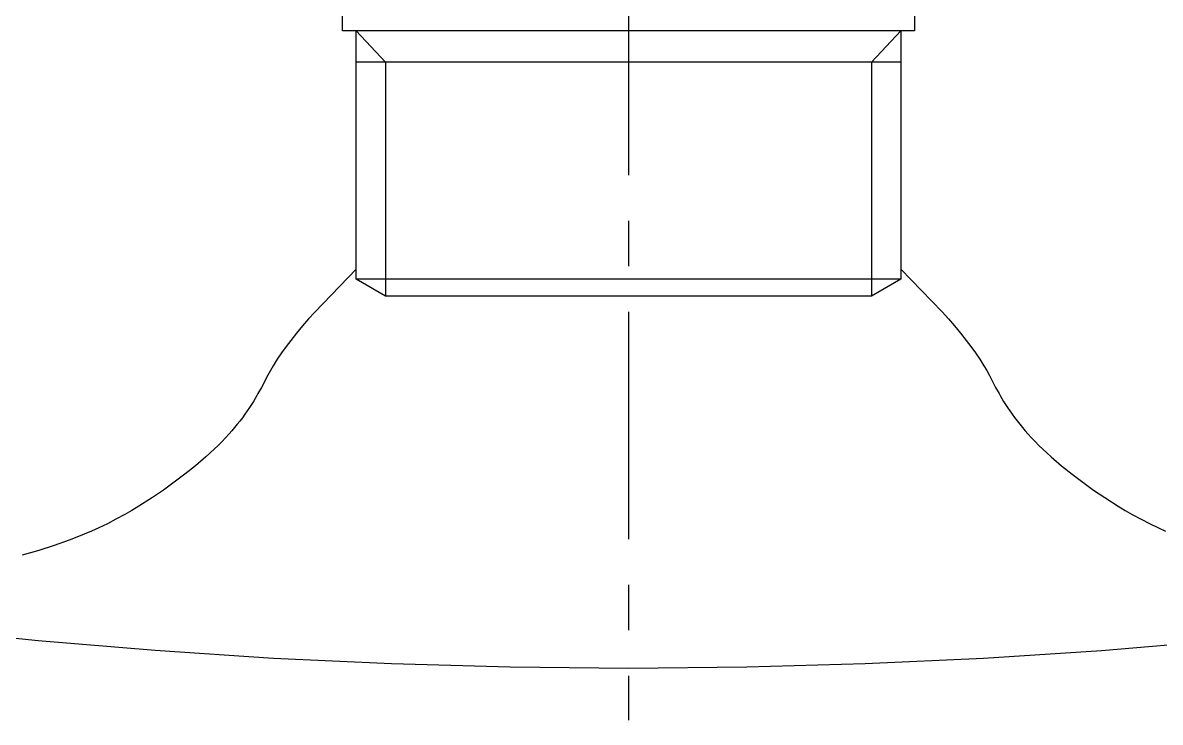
# Model space of a CAD drawing. Extents: x 6992 to 7586, y -5808 to -5388.
# Drawn here: x 7364.9 to 7408.65, y -5684.55 to -5657.65 of the extents above; entities that cross this region are included whole.
import ezdxf

# ---------------------------------------------------------------- set-up
doc = ezdxf.new("R2010")
doc.units = 0
doc.header["$LTSCALE"] = 7
doc.header["$MEASUREMENT"] = 0
doc.linetypes.add('CENTER', pattern=[2, 1.25, -0.25, 0.25, -0.25])
for name, color, linetype in [('CL', 1, 'CENTER'), ('D', 2, 'CONTINUOUS'), ('DWG', 7, 'CONTINUOUS'), ('Make2D 표시선', 7, 'CONTINUOUS'), ('Make2D 표시선 - Tangent', 7, 'CONTINUOUS')]:
    doc.layers.add(name, color=color, linetype=linetype)

msp = doc.modelspace()

# ---------------------------------------------------------------- linework, layer by layer
at = {"layer": 'CL'}
for p, q in [((7388.201, -5584.761), (7388.201, -5684.465)), ((7388.201, -5684.55), (7388.201, -5684.551))]:
    msp.add_line(p, q, dxfattribs=at)
at = {"layer": 'D'}
for p, q in [((7378.851, -5659.16), (7377.724, -5657.96)), ((7397.551, -5659.16), (7398.679, -5657.96)), ((7378.851, -5659.16), (7378.851, -5668.16)), ((7397.551, -5659.16), (7397.551, -5668.16))]:
    msp.add_line(p, q, dxfattribs=at)
at = {"layer": 'DWG'}
for p, q in [((7388.201, -5659.16), (7377.724, -5659.16)), ((7398.679, -5659.16), (7388.201, -5659.16))]:
    msp.add_line(p, q, dxfattribs=at)
at = {"layer": 'Make2D 표시선'}
for p, q in [((7377.201, -5657.96), (7377.201, -5655.251)), ((7399.201, -5655.25), (7399.201, -5657.96)), ((7399.201, -5657.96), (7377.202, -5657.96)), ((7377.724, -5667.509), (7377.724, -5657.96)), ((7398.679, -5657.96), (7398.679, -5667.509)), ((7398.679, -5667.509), (7377.724, -5667.509)), ((7378.851, -5668.16), (7377.725, -5667.51)), ((7398.679, -5667.509), (7397.551, -5668.16)), ((7397.551, -5668.16), (7378.852, -5668.16))]:
    msp.add_line(p, q, dxfattribs=at)
msp.add_lwpolyline([(7361.002, -5680.943), (7365.492, -5681.406), (7369.99, -5681.785), (7374.537, -5682.083), (7379.088, -5682.295), (7383.642, -5682.422), (7388.198, -5682.465), (7392.752, -5682.423), (7397.305, -5682.296), (7401.855, -5682.083), (7406.4, -5681.786), (7410.925, -5681.405), (7415.442, -5680.938), (7419.949, -5680.385), (7424.444, -5679.745), (7428.838, -5679.034), (7433.217, -5678.238), (7437.58, -5677.358), (7441.925, -5676.392), (7446.215, -5675.35), (7450.484, -5674.224), (7454.759, -5673.006), (7459.011, -5671.706)], dxfattribs=at)
at = {"layer": 'Make2D 표시선 - Tangent'}
for points in [[(7377.724, -5667.127), (7376.132, -5668.774), (7375.893, -5669.04), (7375.659, -5669.311), (7375.43, -5669.587), (7375.209, -5669.868), (7375.03, -5670.105), (7374.857, -5670.347), (7374.69, -5670.593), (7374.531, -5670.844), (7374.423, -5671.024), (7374.32, -5671.207), (7374.079, -5671.675), (7373.947, -5671.913), (7373.906, -5671.985), (7373.768, -5672.216), (7373.623, -5672.443), (7373.533, -5672.576), (7373.441, -5672.708), (7373.346, -5672.838), (7373.25, -5672.966), (7373.15, -5673.092), (7373.049, -5673.216), (7372.946, -5673.339), (7372.84, -5673.46), (7372.702, -5673.612), (7372.56, -5673.76), (7372.415, -5673.906), (7372.267, -5674.048), (7371.946, -5674.338), (7371.539, -5674.685), (7371.137, -5675.008), (7370.728, -5675.321), (7370.309, -5675.622), (7369.883, -5675.912), (7369.359, -5676.245), (7369.093, -5676.405), (7368.825, -5676.559), (7368.484, -5676.745), (7368.153, -5676.914), (7367.819, -5677.075), (7367.539, -5677.202), (7367.257, -5677.323), (7366.972, -5677.439), (7366.686, -5677.55), (7366.107, -5677.756), (7365.522, -5677.943), (7364.88, -5678.124)], [(7398.679, -5667.127), (7400.268, -5668.772), (7400.507, -5669.038), (7400.741, -5669.309), (7400.969, -5669.585), (7401.191, -5669.865), (7401.369, -5670.103), (7401.542, -5670.344), (7401.709, -5670.59), (7401.869, -5670.841), (7401.98, -5671.028), (7402.087, -5671.217), (7402.32, -5671.671), (7402.452, -5671.91), (7402.493, -5671.982), (7402.631, -5672.213), (7402.776, -5672.441), (7402.866, -5672.574), (7402.958, -5672.705), (7403.053, -5672.835), (7403.15, -5672.963), (7403.249, -5673.089), (7403.35, -5673.214), (7403.454, -5673.337), (7403.559, -5673.458), (7403.698, -5673.61), (7403.84, -5673.758), (7403.985, -5673.904), (7404.133, -5674.047), (7404.292, -5674.193), (7404.454, -5674.337), (7404.861, -5674.683), (7405.262, -5675.007), (7405.672, -5675.319), (7406.09, -5675.621), (7406.517, -5675.911), (7407.042, -5676.244), (7407.307, -5676.404), (7407.575, -5676.558), (7407.916, -5676.744), (7408.247, -5676.913), (7408.582, -5677.074), (7408.862, -5677.201)]]:
    msp.add_lwpolyline(points, dxfattribs=at)

doc.saveas('drawing.dxf')
